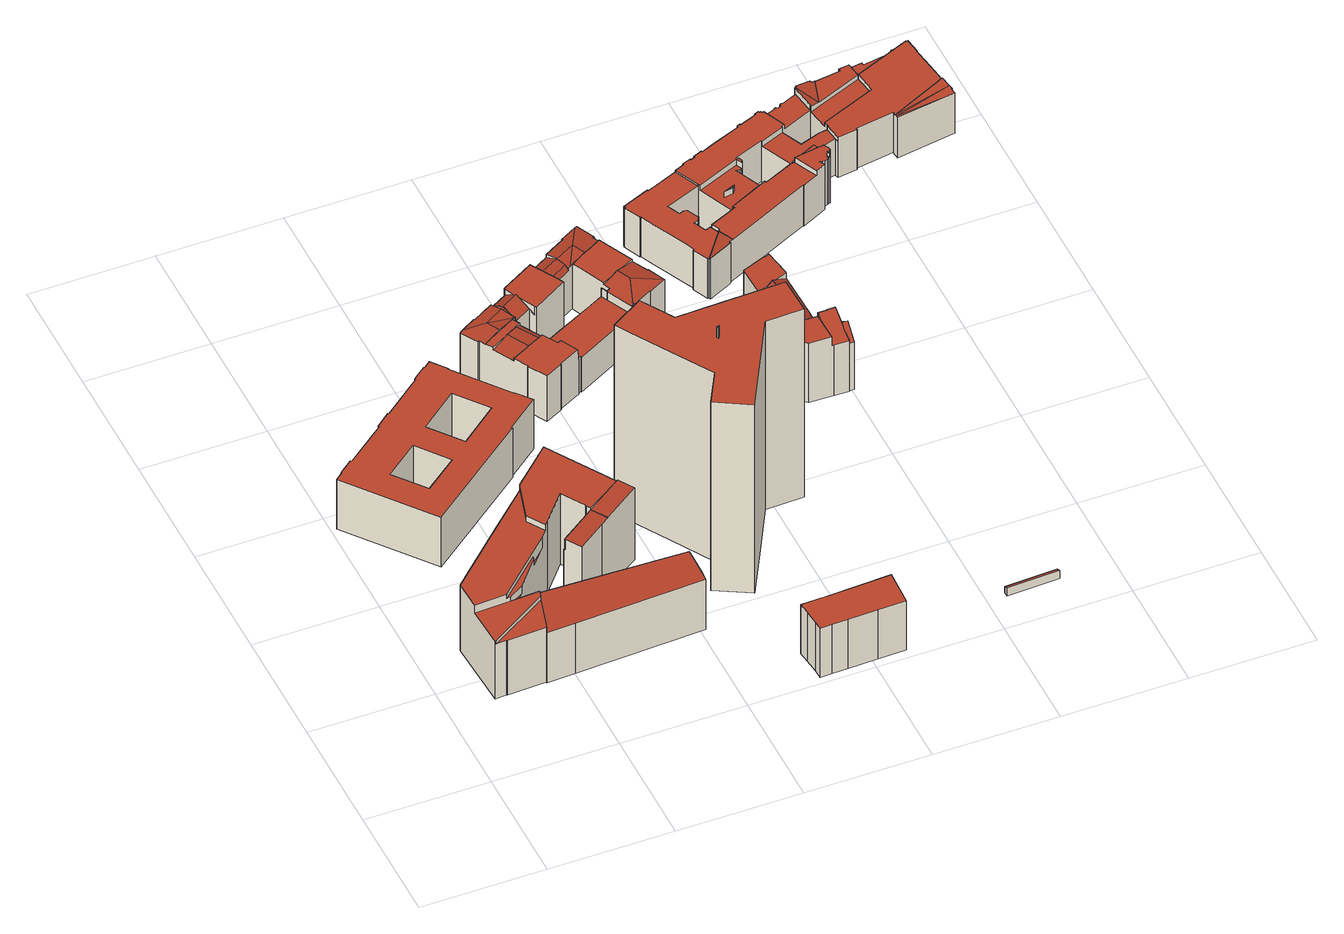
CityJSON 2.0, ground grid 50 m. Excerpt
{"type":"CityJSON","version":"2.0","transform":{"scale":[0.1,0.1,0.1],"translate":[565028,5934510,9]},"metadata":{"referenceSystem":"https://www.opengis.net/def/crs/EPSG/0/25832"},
"CityObjects":{
"building1":{"type":"Building","attributes":{"Gemeindeschluessel":"02100108","Geometrietyp2DReferenz":"3000","function":"31001_2070","roofType":"1000","measuredHeight":35.33,"storeysAboveGround":9},"address":[{"country":"Germany","locality":"Hamburg","thoroughfareNumber":"61","thoroughfareName":"Valentinskamp"}],"geometry":[{"type":"Solid","lod":"2","boundaries":[[[[0,1,2,3,4,5,6]],[[7,8,9,10,11]],[[12,13,14,15,16]],[[17,18,19,20,21]],[[22,23,24,25,26,27]],[[28,29,30]],[[31,32,33,34,35]],[[36,37,38,39]],[[37,40,41,38]],[[40,42,43,41]],[[44,45,23,22]],[[46,47,5,4]],[[3,2,48,49]],[[2,1,50,48]],[[1,0,51,50]],[[0,6,52,51]],[[9,8,29,28]],[[7,11,44,22,27]],[[53,54,55,56]],[[57,53,56,58]],[[15,14,31,35]],[[12,16,59,60]],[[61,20,19]],[[18,62,19]],[[26,25,63,64]],[[25,24,65,63]],[[34,33,66,67]],[[47,46,68,45,44,69,70]],[[70,69,71,36,39,72]],[[54,73,74,43,42,55]],[[18,17,75,74,73,62]],[[76,57,58,77,30,29,8,7,27,26,64,78]],[[59,67,66,79,80,78,64,63,65,81,49,48,50,51,52,72,39,38,41,43,74,75,60]],[[58,56,55,42,40,37,36,71,82,77]],[[83,84,61,19,62,73,54,53,57,76,85]],[[66,33,32,84,83,79]],[[14,13,21,20,61,84,32,31]],[[59,16,15,35,34,67]],[[75,17,21,13,12,60]],[[85,80,79,83]],[[76,78,80,85]],[[52,6,5,47,70,72]],[[81,68,46,4,3,49]],[[65,24,23,45,68,81]],[[44,11,10,82,71,69]],[[82,10,9,28,30,77]]]],"semantics":{"surfaces":[{"type":"RoofSurface"},{"type":"WallSurface"},{"type":"GroundSurface"}],"values":[[0,0,0,0,0,0,0,1,1,1,1,1,1,1,1,1,1,1,1,1,1,1,1,1,1,1,1,0,1,1,1,1,2,0,0,1,1,1,1,1,1,1,1,1,1,1]]}}]},
"building2":{"type":"Building","attributes":{"Gemeindeschluessel":"02100108","Geometrietyp2DReferenz":"3000","function":"31001_2070","roofType":"1000","measuredHeight":27.3,"storeysAboveGround":7},"address":[{"country":"Germany","locality":"Hamburg","thoroughfareNumber":"65","thoroughfareName":"Valentinskamp"}],"geometry":[{"type":"Solid","lod":"2","boundaries":[[[[86,87,88,89]],[[87,90,91,88]],[[92,93,94,95]],[[93,96,97,94]],[[96,98,99,97]],[[98,100,101,99]],[[102,86,89,103]],[[104,105,106,107]],[[95,106,105,92]],[[100,102,103,101]],[[107,91,90,104]],[[107,106,95,94,97,99,101,103,89,88,91]],[[90,87,86,102,100,98,96,93,92,105,104]]]],"semantics":{"surfaces":[{"type":"WallSurface"},{"type":"GroundSurface"},{"type":"RoofSurface"}],"values":[[0,0,0,0,0,0,0,0,0,0,0,1,2]]}}]},
"building3":{"type":"Building","attributes":{"Gemeindeschluessel":"02100108","Geometrietyp2DReferenz":"3000","function":"31001_3010","roofType":"1000","measuredHeight":24.18,"storeysAboveGround":3},"address":[{"country":"Germany","locality":"Hamburg","thoroughfareNumber":"30","thoroughfareName":"Dammtorwall"}],"geometry":[{"type":"Solid","lod":"2","boundaries":[[[[108,109,110,111,112,113,114,115,116,117,118,119,120,121,122,123,124,125,126,127,128,129,130],[131,132,133,134],[135,136,137,138]],[[139,140,141,142,143,144,145,146,147,148,149,150,151,152,153,154,155,156,157,158,159,160,161],[162,163,164,165],[166,167,168,169]],[[159,108,130,160]],[[158,109,108,159]],[[157,110,109,158]],[[156,111,110,157]],[[155,112,111,156]],[[154,113,112,155]],[[153,114,113,154]],[[152,115,114,153]],[[151,116,115,152]],[[150,117,116,151]],[[149,118,117,150]],[[148,119,118,149]],[[147,120,119,148]],[[146,121,120,147]],[[145,122,121,146]],[[144,123,122,145]],[[143,124,123,144]],[[142,125,124,143]],[[141,126,125,142]],[[140,127,126,141]],[[139,128,127,140]],[[161,129,128,139]],[[160,130,129,161]],[[163,131,134,164]],[[162,132,131,163]],[[165,133,132,162]],[[164,134,133,165]],[[167,135,138,168]],[[166,136,135,167]],[[169,137,136,166]],[[168,138,137,169]]]],"semantics":{"surfaces":[{"type":"GroundSurface"},{"type":"RoofSurface"},{"type":"WallSurface"}],"values":[[0,1,2,2,2,2,2,2,2,2,2,2,2,2,2,2,2,2,2,2,2,2,2,2,2,2,2,2,2,2,2,2,2]]}}]},
"building4":{"type":"Building","attributes":{"Gemeindeschluessel":"02100108","Geometrietyp2DReferenz":"3000","function":"31001_1120","roofType":"1000","measuredHeight":23.85,"storeysAboveGround":7},"address":[{"country":"Germany","locality":"Hamburg","thoroughfareNumber":"30","thoroughfareName":"Valentinskamp"}],"geometry":[{"type":"Solid","lod":"2","boundaries":[[[[170,171,172,173]],[[174,175,176,177]],[[175,178,179,176]],[[178,180,181,179]],[[180,182,183,181]],[[184,185,186,187]],[[180,178,175,174,188,171,170,185,184,182]],[[177,176,179,181,183,187,186,173,172,189]],[[183,182,184,187]],[[189,188,174,177]],[[172,171,188,189]],[[186,185,170,173]]]],"semantics":{"surfaces":[{"type":"WallSurface"},{"type":"RoofSurface"},{"type":"GroundSurface"}],"values":[[0,0,0,0,0,0,1,2,0,0,0,0]]}}]},
"building5":{"type":"Building","attributes":{"Gemeindeschluessel":"02100108","Geometrietyp2DReferenz":"3000","function":"31001_2010","roofType":"1000","measuredHeight":97.2,"storeysAboveGround":26},"address":[{"country":"Germany","locality":"Hamburg","thoroughfareNumber":"15","thoroughfareName":"Dammtorwall"}],"geometry":[{"type":"Solid","lod":"2","boundaries":[[[[190,191,192]],[[193,194,195,196]],[[197,198,199,200]],[[191,190,201,202]],[[190,192,203,201]],[[192,191,202,203]],[[204,205,206,207]],[[208,209,210,211,212,193,196,213]],[[214,215,216,217,218,219,220,221,197,200]],[[222,223,224,204,207,225,226,227,228,229]],[[216,215,214,200,199,209,208,213,196,195,230,228,227,226,225,207,206,217]],[[211,210,198,197,221,220,219,218,205,204,224,223,222,229,231,194,193,212],[203,202,201]],[[206,205,218,217]],[[210,209,199,198]],[[229,228,230,195,194,231]]]],"semantics":{"surfaces":[{"type":"RoofSurface"},{"type":"WallSurface"},{"type":"GroundSurface"}],"values":[[0,1,1,1,1,1,1,1,1,1,2,0,1,1,1]]}}]},
"building6":{"type":"Building","attributes":{"name":"Finanzamt","Gemeindeschluessel":"02100108","Geometrietyp2DReferenz":"3000","function":"31001_3010","roofType":"1000","measuredHeight":22.95,"storeysAboveGround":5},"address":[{"country":"Germany","locality":"Hamburg","thoroughfareNumber":"16","thoroughfareName":"Dammtorwall"}],"geometry":[{"type":"Solid","lod":"2","boundaries":[[[[232,233,234,235,236,237,238,239]],[[240,241,242,243,244,237,236]],[[245,246,247,248,249,250,251,252,253,234,254,255]],[[256,257,258,245,259,260]],[[261,240,236,262]],[[252,262,236,235]],[[263,264,265,266,267,268,269,270,271,272,273,274,256,275,276]],[[273,277,278,247,258,257]],[[279,280,281,282]],[[283,284,285,286,287,288,289,290,291]],[[292,293,294,283,279,282,295]],[[296,297,293,292,298]],[[299,300,278,277]],[[301,302,303]],[[304,305,306,307,308,309,310]],[[311,312,313,314,305,304,315]],[[316,317,312,311,318]],[[319,320,321,322,323,324,325]],[[326,317,327,328,320,319,313]],[[329,330,331,320,328,332]],[[333,334,335,336,337,321,320,331]],[[338,339,340,341,342,343,344,345,346,347,348,349]],[[350,351,352,353,354,341,340,355]],[[354,356,357,358,359,342,341]],[[360,361,362]],[[232,239,363,364]],[[239,238,365,363]],[[244,243,366,367]],[[254,234,233]],[[251,262,252]],[[255,259,245]],[[275,256,260]],[[268,267,303,302]],[[266,265,368,369]],[[265,264,370,368]],[[264,263,371,370]],[[263,276,372,371]],[[289,288,373,374]],[[296,375,297]],[[375,296,298,362,361]],[[376,375,361,360]],[[377,378,379,380]],[[378,381,309,382,379]],[[381,310,309]],[[383,287,286]],[[384,377,380,385]],[[386,387,388,389]],[[387,390,391,388]],[[390,392,393,391]],[[394,395,396,397]],[[395,398,399,396]],[[309,308,400,382]],[[308,307,401,400]],[[323,322,402,403]],[[327,317,316]],[[404,330,329]],[[405,334,333]],[[406,359,358]],[[407,344,343]],[[337,336,408,409]],[[336,335,410,408]],[[347,346,411,412]],[[346,345,413,411]],[[339,338,414,415]],[[349,348,416,417]],[[353,352,418,419]],[[352,351,420,418]],[[351,350,421,420]],[[350,355,422,421]],[[357,356,423,424]],[[425,426,427,428]],[[429,430,372,276,275,260,259,255,254,233,232,364,431]],[[432,433,434,332,328,327,316,318,435,436]],[[437,438,439,414,338,349,417,440,441,386,389]],[[442,443,413,345,344,407,444,404,329,332,434,445]],[[240,261,262,251,362,298,292,295,282,281,242,241]],[[420,421,422,446,415,414,439,438,437,389,388,391,393,447,448,369,368,370,371,372,430,429,431,364,363,365,449,367,366,450,451,374,373,452,385,380,379,382,400,401,453,403,402,454,409,408,410,455,456,457,424,423,458,419,418],[442,445,434,433,432,436,459,428,427,460,461,462,463,464,465,466,467,468,397,396,399,469,470,471,472,412,411,413,443]],[[297,375,376,473,474,475,476,285,284,477]],[[398,395,394,478,479,480,392,390,387,386,441,440,417,416,481,482,483]],[[242,281,280,290,289,374,451,450,366,243]],[[463,462,461,473,376,360,362,251,250,464]],[[300,299,271,270,467,466,465,464,250,249]],[[269,478,394,397,468,467,270]],[[448,447,393,392,480,301,303,267,266,369]],[[293,297,477,284,283,294]],[[482,481,416,348,347,412,472,471,470,469,483]],[[314,313,319,325,324,306,305]],[[405,484,406,358,357,424,457,456,455,410,335,334]],[[427,426,485,474,473,461,460]],[[353,419,458,423,356,354]],[[446,422,355,340,339,415]],[[359,486,343,342]],[[333,331,330,487]],[[321,337,409,454,402,322]],[[317,326,313,312]],[[315,304,310,304]],[[306,324,323,403,453,401,307]],[[399,398,483,469]],[[488,476,475,474,485]],[[425,428,459,436,435,489]],[[435,318,311,315,490]],[[491,286,285,476]],[[287,383,384,385,452,373,288]],[[291,290,280,279,283]],[[302,301,480,479,478,269,268]],[[271,299,277,273,272]],[[273,257,256,274]],[[247,246,245,258]],[[300,249,248,247,278]],[[252,235,234,253]],[[237,244,367,449,365,238]],[[407,343,486,359,406,484,405,333,487,330,404,444]],[[383,286,491,476,488,485,426,425,489,435,490,315,304,310,381,378,377,384]]]],"semantics":{"surfaces":[{"type":"RoofSurface"},{"type":"WallSurface"},{"type":"GroundSurface"}],"values":[[0,0,0,0,0,0,0,0,0,0,0,0,0,0,0,0,0,0,0,0,0,0,0,0,0,1,1,1,1,1,1,1,1,1,1,1,1,1,1,1,1,1,1,1,1,1,1,1,1,1,1,1,1,1,1,1,1,1,1,1,1,1,1,1,1,1,1,1,1,1,1,1,1,1,1,1,2,0,0,1,1,1,1,1,1,1,1,1,1,1,1,1,1,1,1,1,1,1,1,1,1,1,1,1,1,1,1,1,1,1,1,0,0]]}}]},
"building7":{"type":"Building","attributes":{"Gemeindeschluessel":"02100108","Geometrietyp2DReferenz":"3000","function":"51009_1610","roofType":"2100","measuredHeight":4.04},"address":[{"country":"Germany","locality":"Hamburg"}],"geometry":[{"type":"Solid","lod":"2","boundaries":[[[[492,493,494,495]],[[496,497,498,499]],[[494,493,496,499]],[[493,492,497,496]],[[492,495,498,497]],[[495,494,499,498]]]],"semantics":{"surfaces":[{"type":"RoofSurface"},{"type":"GroundSurface"},{"type":"WallSurface"}],"values":[[0,1,2,2,2,2]]}}]},
"building8":{"type":"Building","attributes":{"Gemeindeschluessel":"02100108","Geometrietyp2DReferenz":"3000","function":"31001_3010","roofType":"3100","measuredHeight":30.72,"storeysAboveGround":5},"address":[{"country":"Germany","locality":"Hamburg","thoroughfareNumber":"20","thoroughfareName":"Caffamacherreihe"}],"geometry":[{"type":"Solid","lod":"2","boundaries":[[[[500,501,502,503,504,505,506,507,508]],[[509,510,511,512,513]],[[514,515,516]],[[505,504,517,518]],[[504,503,519,517]],[[503,502,520,519]],[[500,508,521]],[[506,522,507]],[[523,524,525]],[[526,527,524]],[[528,529,530]],[[531,532,533,534]],[[535,536,537,538]],[[536,539,540,537]],[[541,542,543,514,516]],[[542,541,530]],[[544,509,513]],[[545,546,547,548]],[[549,550,551,552]],[[543,553,515,514]],[[539,536,535,554,555,556,557]],[[548,547,558,534,533,518,517,519,520,559,560,538,537,540,561,562,563,552,551,564]],[[506,505,518,533,532,523,525,522]],[[562,527,526,541,516,515,553,565,566,567,563]],[[545,544,513,568,565,553,543,542,530,529,569,546]],[[540,539,557,570,571,561]],[[559,555,554,560]],[[513,512,568]],[[551,550,511,510,564]],[[552,563,567,549]],[[564,510,509,544,545,548]],[[565,568,566]],[[569,558,547,546]],[[560,554,535,538]],[[562,561,571,527]],[[558,569,529,528,531,534]],[[507,572,508]],[[556,501,500,521,570,557]],[[520,502,501,556,555,559]],[[568,512,511,550,549,567,566]],[[527,571,570,521,508,572,524]],[[531,528,530,541,526,524,523,532]],[[572,507,522,525,524]]]],"semantics":{"surfaces":[{"type":"RoofSurface"},{"type":"WallSurface"},{"type":"GroundSurface"}],"values":[[0,0,0,1,1,1,1,1,1,1,1,1,1,1,1,1,1,1,1,1,0,2,1,1,0,1,1,1,1,1,1,1,1,1,1,1,1,1,1,0,0,0,0]]}}]},
"building9":{"type":"Building","attributes":{"Gemeindeschluessel":"02100108","Geometrietyp2DReferenz":"3000","function":"31001_3020","roofType":"1000","measuredHeight":22.07,"storeysAboveGround":3},"address":[{"country":"Germany","locality":"Hamburg","thoroughfareNumber":"12","thoroughfareName":"Dammtorwall"}],"geometry":[{"type":"Solid","lod":"2","boundaries":[[[[573,574,575]],[[576,577,578,579,580,581,582,583,584]],[[585,586,587,588,589,590,591,592,593,594,595,596,597]],[[598,599,600,601,602]],[[603,604,605,606,607,608,600,599]],[[609,610,611,612,613,614,615]],[[616,617,618]],[[618,617,619]],[[620,621,622,618,619,623]],[[623,619,624]],[[625,626,627,628]],[[629,630,631]],[[632,633,634,635,636]],[[637,638,639,640,641,642,643,633]],[[644,645,646,647]],[[645,648,649,646]],[[648,650,651,649]],[[650,652,653,651]],[[654,655,656,657]],[[655,644,647,656]],[[658,659,660,661]],[[662,663,628,627]],[[664,665,666,667]],[[665,668,669,666]],[[668,670,671,669]],[[672,673,674]],[[675,676,677,678]],[[679,680,681,682]],[[680,683,684,681]],[[683,685,686,684]],[[685,687,688,686]],[[687,689,690,688]],[[689,691,692,690]],[[691,693,694,692]],[[695,696,697,698]],[[699,700,701,702]],[[703,704,674]],[[705,706,707,708]],[[709,710,711,712]],[[713,714,715,716]],[[717,718,719,720]],[[721,722,723,724]],[[722,725,726,723]],[[725,727,728,726]],[[727,729,730,728]],[[729,731,732,730]],[[733,734,735,736]],[[737,738,597,596]],[[739,740,741,742]],[[583,582,743,744]],[[582,581,745,743]],[[581,580,746,745]],[[577,576,629,631]],[[747,748,749,750]],[[751,752,753,754]],[[752,755,756,753]],[[755,757,758,756]],[[757,759,760,758]],[[759,761,762,760]],[[761,763,764,762]],[[763,765,766,764]],[[765,767,768,766]],[[767,769,770,768]],[[769,771,772,770]],[[771,773,774,772]],[[773,775,776,774]],[[775,777,778,776]],[[779,780,781,782]],[[595,594,783,784]],[[594,593,785,783]],[[593,592,786,785]],[[592,591,787,786]],[[591,590,788,787]],[[590,589,789,788]],[[589,588,790,789]],[[588,587,791,790]],[[587,586,792,791]],[[602,601,586,585]],[[608,607,793,794]],[[607,606,795,793]],[[606,605,796,795]],[[605,604,797,796]],[[603,599,614,613]],[[798,799,800,801]],[[612,611,802,803]],[[611,610,804,802]],[[609,615,633,643]],[[615,805,806,637,633]],[[807,808,809,810]],[[808,811,812,809]],[[811,813,814,812]],[[813,815,816,814]],[[817,805,615,633,632]],[[818,819,820,821]],[[617,616,822,823]],[[622,621,824,825]],[[621,620,826,824]],[[827,828,626,625]],[[829,830,831,832]],[[830,833,834,831]],[[835,695,698,836]],[[837,838,839,840]],[[841,842,843,844]],[[842,845,846,843]],[[847,848,849,850]],[[848,851,852,849]],[[853,817,632,636]],[[642,641,854,855]],[[641,640,856,854]],[[640,639,857,856]],[[639,638,858,857]],[[859,860,861,862]],[[860,863,864,861]],[[863,865,866,864]],[[865,867,868,866]],[[867,869,870,868]],[[654,871,872,873,874,875,670,668,665,664,876,663,662,877,878,879,659,658,880,881,882,883,884,885,886,887,888,889,890,891,892,893,702,701,894,895,652,650,648,645,644,655]],[[896,897,898,899,671,670,875,874,873,872,871,654,657,900]],[[895,894,701,700,679,682,901,902,903,653,652]],[[904,905,906,699,702,893,892,891,907]],[[908,909,910,575,574,911,912,876,664,667,913]],[[914,915,630,629,576,584,916,917,918,919,920,921]],[[922,923,924,818,821,925,926,927,928,816,815,929]],[[930,931,932,933,934,705,708,935,936,697,696,699,906,937]],[[938,939,940,941,719,718,942,943,944,673,672,675,678]],[[662,627,626,828,945,934,933,946,947,948,949,877]],[[950,951,952,799,798,953,823,822,819,818,924,923,922,929,815,813,811,808,807,806,805,817,853,954]],[[703,674,673,944,943,942,718,717,782,781,915,914,921,706,705,934,945,828,827]],[[696,695,835,833,830,829,714,713,955,956,740,739,957,738,737,734,733,731,729,727,725,722,721,958,710,709,959,693,691,689,687,685,683,680,679,700,699]],[[826,960,961,962,963,964,801,800,844,843,846,965,966,967,968,969,970,750,749,971,850,849,852,972,754,753,756,758,760,762,764,766,768,770,772,774,776,778,973,720,719,941,940,939,938,678,677,974,910,909,908,913,667,666,669,671,899,898,897,896,900,657,656,647,646,649,651,653,903,902,901,682,681,684,686,688,690,692,694,975,712,711,976,724,723,726,728,730,732,736,735,977,784,783,785,786,787,788,789,790,791,792,978,794,793,795,796,797,979,803,802,804,980,855,854,856,857,858,981,810,809,812,814,816,928,927,926,925,821,820,982,983,825,824],[984,985,986,987,988,840,839,989,990],[991,992,993,716,715,832,831,834,994,862,861,864,866,868,870,995,920,919,918,917,916,996],[931,930,937,906,905,904,907,997,998,999,1000,1001,1002,1003,1004,1005,1006,1007,661,660,1008,1009,949,948,947,946,933,932]],[[935,708,707,869,867,865,863,860,859,836,698,697,936],[1010,1011,1012]],[[777,775,773,771,769,767,765,763,761,759,757,755,752,751,1013,851,848,847,1014,748,747,1015,1016,1017,1018,780,779]],[[889,888,999,998,997,907,891,890]],[[878,877,949,1009,1008,660,659,879]],[[884,883,1004,1003,1002,1001,886,885]],[[993,992,956,955,713,716]],[[986,985,602,585,597,738,957,987]],[[996,916,584,583,744,741,740,956,992,991]],[[601,600,608,794,978,792,586]],[[990,989,954,853,636,635,598,602,985,984]],[[1019,841,952,951,950,954,1020,1021]],[[622,825,983,982,820,819,822,616,618]],[[962,961,624,619,617,823,953,964,963]],[[1020,954,989,839,838]],[[859,862,994,834,833,835,836]],[[881,1006,1005,1004,883,882]],[[960,826,620,623,624,961]],[[810,981,858,638,637,806,807]],[[609,643,642,855,980,804,610]],[[844,800,799,952,841]],[[964,953,798,801]],[[603,613,612,803,979,797,604]],[[634,633,615,614,599,598,635]],[[972,852,851,1013,751,754]],[[847,850,971,749,748,1014]],[[747,750,970,969,1016,1015]],[[1016,969,968,1017]],[[968,967,966,579,578,1018,1017]],[[965,846,845,746,580,579,966]],[[742,837,840,988,987,957,739]],[[737,596,595,784,977,735,734]],[[733,736,732,731]],[[973,778,777,779,782,717,720]],[[781,780,1018,578,577,631,630,915]],[[829,832,715,714]],[[958,721,724,976,711,710]],[[1010,1022,1023,1011]],[[1012,1024,1022,1010]],[[1024,1012,1011,1023]],[[920,995,870,869,707,706,921]],[[959,709,712,975,694,693]],[[974,677,676,573,575,910]],[[704,703,827,625,628,663,876,912]],[[1007,1006,881,880,658,661]],[[887,886,1001,1000,999,888]],[[743,745,746,845,842,841,1019,1021,1020,838,837,742,741,744]],[[1024,1023,1022]],[[574,573,676,675,672,674,704,912,911]]]],"semantics":{"surfaces":[{"type":"RoofSurface"},{"type":"WallSurface"},{"type":"GroundSurface"}],"values":[[0,0,0,0,0,0,0,0,0,0,0,0,0,0,1,1,1,1,1,1,1,1,1,1,1,1,1,1,1,1,1,1,1,1,1,1,1,1,1,1,1,1,1,1,1,1,1,1,1,1,1,1,1,1,1,1,1,1,1,1,1,1,1,1,1,1,1,1,1,1,1,1,1,1,1,1,1,1,1,1,1,1,1,1,1,1,1,1,1,1,1,1,1,1,1,1,1,1,1,1,1,1,1,1,1,1,1,1,1,1,1,1,1,1,1,1,0,1,1,1,1,1,1,1,1,1,0,0,0,2,0,0,1,1,1,1,1,1,1,1,1,1,1,1,1,1,1,1,1,1,1,1,1,1,1,1,1,1,1,1,1,1,1,1,1,1,1,1,1,1,1,1,1,1,1,0,0,0]]}}]}
},
"vertices":[
[213,340,328],[367,347,328],[369,353,328],[371,358,328],[406,487,328],[168,338,328],[209,340,328],[360,548,362],[452,654,362],[458,674,362],[282,509,362],[299,510,362],[734,693,395],[769,715,398],[728,779,398],[589,691,383],[629,628,383],[911,804,415],[871,868,415],[802,825,408],[728,779,400],[769,715,400],[299,510,328],[413,515,328],[415,522,328],[401,522,328],[338,523,328],[360,548,328],[458,674,328],[452,654,328],[522,735,328],[728,779,328],[717,797,328],[685,772,328],[586,696,328],[589,691,328],[151,621,381],[173,642,381],[173,642,62],[151,621,62],[188,656,381],[188,656,62],[370,828,381],[370,828,62],[299,510,344],[413,515,344],[406,487,344],[168,338,344],[369,353,62],[371,358,62],[367,347,62],[213,340,62],[209,340,62],[500,831,408],[544,991,408],[544,991,381],[500,831,381],[545,761,408],[545,761,381],[629,628,62],[734,693,62],[728,779,408],[871,868,408],[401,522,62],[338,523,62],[415,522,62],[685,772,62],[586,696,62],[412,511,344],[156,503,344],[164,338,344],[156,503,381],[164,338,62],[701,1139,408],[701,1139,62],[911,804,62],[555,773,408],[522,735,381],[555,773,62],[718,797,62],[658,892,62],[412,511,62],[282,509,381],[718,797,408],[717,797,408],[658,892,408],
[367,347,301],[369,353,302],[369,353,56],[367,347,56],[371,358,303],[371,358,56],[995,512,324],[997,477,318],[997,477,56],[995,512,56],[997,473,317],[997,473,56],[1000,408,307],[1000,408,56],[1001,376,301],[1001,376,56],[481,352,301],[481,352,56],[412,511,328],[415,522,330],[415,522,56],[412,511,56],
[309,1631,54],[312,1628,54],[472,1755,54],[469,1758,54],[523,1801,54],[525,1798,54],[553,1820,54],[601,1761,54],[598,1759,54],[766,1547,54],[768,1549,54],[816,1489,54],[685,1386,54],[688,1382,54],[267,1056,54],[4,1388,54],[34,1411,54],[32,1414,54],[87,1457,54],[90,1453,54],[227,1559,54],[255,1581,54],[252,1585,54],[661,1509,54],[560,1635,54],[405,1511,54],[506,1385,54],[423,1316,54],[325,1442,54],[190,1336,54],[288,1211,54],[227,1559,296],[90,1453,296],[87,1457,296],[32,1414,296],[34,1411,296],[4,1388,296],[267,1056,296],[688,1382,296],[685,1386,296],[816,1489,296],[768,1549,296],[766,1547,296],[598,1759,296],[601,1761,296],[553,1820,296],[525,1798,296],[523,1801,296],[469,1758,296],[472,1755,296],[312,1628,296],[309,1631,296],[252,1585,296],[255,1581,296],[560,1635,296],[661,1509,296],[506,1385,296],[405,1511,296],[325,1442,296],[423,1316,296],[288,1211,296],[190,1336,296],
[1369,146,278],[1627,157,278],[1627,157,39],[1369,146,39],[1509,6,278],[1393,2,278],[1393,2,39],[1509,6,39],[1330,1,278],[1330,1,39],[1282,0,278],[1282,0,39],[1281,36,278],[1281,36,39],[1274,98,278],[1269,142,278],[1269,142,39],[1274,98,39],[1622,9,278],[1622,9,39],
[1270,875,1014],[1260,875,1014],[1265,866,1014],[950,1079,961],[1084,1161,961],[1084,1161,42],[950,1079,42],[1244,496,961],[1105,571,961],[1105,571,42],[1244,496,42],[1270,875,961],[1260,875,961],[1265,866,961],[1602,1042,961],[1606,884,961],[1606,884,42],[1602,1042,42],[1077,870,42],[1178,705,42],[1178,705,961],[1077,870,961],[982,1026,961],[982,1026,42],[1273,550,42],[1360,710,42],[1452,880,42],[1453,880,42],[1453,880,961],[1452,880,961],[1360,710,961],[1273,550,961],[1165,1030,961],[1357,1035,961],[1540,1040,961],[1540,1040,42],[1357,1035,42],[1165,1030,42],[1164,1030,42],[1164,1030,961],[1163,1031,42],[1163,1031,961],
[773,1878,265],[787,1852,265],[819,1871,269],[860,1894,274],[831,1946,274],[740,1952,266],[728,1945,265],[768,1875,265],[909,1991,274],[899,2009,271],[886,2034,266],[802,1985,266],[800,1988,266],[870,1861,269],[876,1864,269],[887,1871,269],[924,1892,269],[941,1902,269],[924,1931,269],[939,1939,269],[901,1918,269],[860,1894,269],[787,1852,269],[804,1823,269],[915,1776,268],[923,1780,270],[876,1864,270],[804,1823,256],[849,1742,255],[912,1986,273],[939,1939,265],[878,1684,268],[921,1610,268],[990,1645,268],[989,1648,268],[1075,1692,268],[1048,1747,268],[1040,1761,268],[1026,1754,268],[991,1815,268],[973,1806,268],[941,1789,268],[923,1780,268],[849,1742,268],[880,1685,268],[973,1806,266],[924,1892,266],[912,2016,268],[899,2041,251],[886,2034,251],[899,2009,268],[915,2010,269],[921,1998,277],[987,2036,277],[981,2046,270],[963,2083,246],[960,2082,246],[962,2077,249],[899,2041,249],[912,2016,265],[912,1986,270],[924,1993,270],[921,1998,270],[909,1991,270],[948,1945,244],[941,1958,251],[939,1939,244],[991,1815,259],[941,1902,260],[1078,1693,246],[1048,1747,246],[1075,1692,246],[1126,2117,270],[1196,2157,270],[1175,2200,248],[1106,2161,248],[1104,2166,246],[1099,2163,246],[1125,2118,270],[1147,2080,266],[1214,2119,266],[1202,2144,269],[1197,2156,270],[1127,2114,270],[1221,2104,246],[1215,2117,263],[1155,2066,246],[1197,2156,271],[1277,2201,271],[1324,2289,261],[1258,2252,261],[1260,2248,262],[1175,2200,262],[1196,2157,271],[1214,2119,263],[1221,2104,260],[1225,2106,260],[1240,2112,262],[1284,2137,268],[1302,2147,271],[1239,2114,262],[1321,2158,268],[1376,2189,261],[1363,2216,261],[1369,2219,260],[1334,2294,260],[1353,1836,258],[1352,1838,258],[1355,1840,259],[1394,1956,275],[1368,2009,275],[1338,1994,268],[1301,1975,261],[1313,1948,260],[1300,1942,258],[1288,1966,258],[1287,1965,257],[1350,1834,257],[1362,1839,258],[1441,1880,258],[1442,1878,258],[1512,1914,258],[1511,1916,258],[1360,1843,259],[1478,1986,258],[1475,1984,259],[1444,2048,259],[1398,2025,268],[948,1944,217],[948,1945,217],[939,1939,217],[768,1875,47],[773,1878,47],[728,1945,47],[802,1985,47],[800,1988,47],[990,1645,47],[989,1648,47],[921,1610,47],[878,1684,47],[880,1685,47],[960,2082,47],[962,2077,47],[948,1945,242],[948,1944,242],[962,2090,270],[1097,2167,270],[1097,2167,47],[962,2090,47],[1099,2163,270],[1099,2163,47],[963,2083,270],[965,2085,270],[965,2085,47],[1095,1701,217],[1093,1706,217],[1093,1706,47],[1095,1701,47],[1078,1698,217],[1078,1698,47],[1080,1694,217],[1080,1694,47],[1041,1762,217],[1043,1757,217],[1043,1757,47],[1041,1762,47],[1062,1767,217],[1062,1767,47],[1104,2166,47],[1106,2161,47],[1258,2252,47],[1260,2248,47],[1240,2112,268],[1376,2189,268],[1444,2048,268],[1301,1975,268],[1369,2219,47],[1334,2294,47],[1363,2216,47],[1300,1942,47],[1288,1966,47],[1313,1948,47],[1353,1836,47],[1352,1838,47],[1287,1965,217],[1350,1834,217],[1442,1878,47],[1512,1914,47],[1441,1880,47],[1362,1839,47],[1360,1843,47],[1478,1986,47],[1475,1984,47],[1172,2036,270],[1029,1953,270],[1029,1953,47],[1172,2036,47],[804,1823,47],[849,1742,47],[787,1852,47],[1221,2104,47],[1225,2106,47],[1239,2114,47],[1155,2066,270],[1155,2066,47],[1143,1726,47],[1303,1810,47],[1350,1834,47],[1303,1810,217],[1143,1726,217],[1253,2082,47],[1301,1975,47],[1253,2082,268],[1240,2112,47],[1355,1840,47],[1078,1693,47],[1075,1692,47],[740,1952,47],[886,2034,47],[899,2041,47],[963,2083,47],[1175,2200,47],[1324,2289,47],[1376,2189,47],[1389,2161,47],[1444,2048,47],[1511,1916,47],[1156,2064,47],[1025,1960,47],[1013,1982,47],[948,1944,47],[939,1939,47],[924,1931,47],[941,1902,47],[991,1815,47],[1026,1754,47],[1040,1761,47],[1028,1834,47],[1076,1859,47],[1230,1936,47],[1287,1965,47],[1013,1982,243],[1025,1960,228],[1014,1982,242],[992,2025,270],[924,1993,273],[1040,1761,217],[1048,1747,217],[1078,1693,217],[1230,1936,217],[1076,1859,217],[1028,1834,217],[1389,2161,268],[1025,1960,270],[1368,2009,268],[1302,2147,268],[1014,1982,270],[1156,2064,270],[1147,2080,270],[987,2036,270],
[2278,144,67],[2277,165,56],[2069,155,56],[2070,134,67],[2277,165,27],[2278,144,27],[2070,134,27],[2069,155,27],
[1912,1746,285],[1912,1753,285],[1895,1862,285],[1883,1856,285],[1867,1854,285],[1779,1820,285],[1782,1695,285],[1826,1712,285],[1867,1729,285],[1989,1363,241],[2009,1363,241],[2009,1420,293],[1988,1421,293],[1988,1399,273],[1955,1482,64],[1955,1483,64],[1919,1483,64],[1867,1854,8],[1779,1820,8],[1883,1856,8],[1895,1862,8],[1912,1746,259],[1782,1695,259],[1788,1486,297],[1853,1485,297],[1788,1486,259],[1915,1483,297],[1915,1483,261],[1922,1362,297],[1922,1362,254],[1920,1449,297],[1833,1364,297],[1790,1406,297],[1790,1406,8],[1833,1364,8],[1983,1752,64],[1962,1743,64],[1962,1743,8],[1983,1752,8],[1964,1539,64],[1964,1539,8],[1919,1483,297],[1919,1483,314],[1955,1482,314],[1989,1363,255],[1988,1363,255],[1988,1360,254],[1988,1360,8],[1988,1363,8],[1996,1470,248],[2010,1470,248],[2010,1470,8],[1996,1470,8],[1955,1483,315],[1972,1775,64],[1913,1747,64],[1912,1753,64],[1917,1539,64],[1931,1362,8],[1913,1747,8],[1972,1775,8],[1915,1539,8],[1915,1483,8],[1996,1484,8],[2009,1363,8],[1988,1483,315],[1988,1483,236],[1996,1484,236],[1988,1427,287],[1931,1362,254],[1917,1539,259],[1915,1539,260],[1847,1720,297],
[1812,2027,225],[1720,1987,220],[1721,1984,225],[2196,2330,216],[2198,2325,216],[2304,2342,216],[2293,2367,216],[2307,2374,216],[2300,2389,216],[2252,2367,216],[2193,2339,216],[2197,2330,216],[2366,2574,201],[2351,2678,201],[2349,2671,201],[2288,2646,201],[2287,2649,201],[2278,2645,201],[2281,2638,201],[2262,2631,201],[2259,2638,201],[2252,2635,201],[2253,2632,201],[2201,2611,201],[2242,2519,201],[2367,2566,227],[2402,2580,222],[2354,2679,227],[2351,2678,227],[2366,2574,227],[2433,2688,222],[2420,2686,222],[2419,2690,223],[2418,2695,223],[2359,2687,226],[2360,2680,226],[2580,2720,219],[2539,2714,219],[2539,2708,219],[2540,2703,219],[2433,2688,219],[2402,2580,219],[2589,2657,219],[2857,2519,223],[2627,2410,223],[2864,2474,224],[2628,2401,224],[2867,2430,223],[2863,2455,223],[2867,2455,223],[2858,2429,223],[2629,2393,223],[1811,2113,201],[1796,2145,201],[1788,2141,201],[1805,2105,201],[2196,2330,201],[2177,2322,201],[2198,2325,201],[2603,2567,201],[2589,2657,201],[2402,2580,201],[2367,2566,201],[2380,2476,201],[2815,2750,201],[2814,2755,201],[2755,2746,201],[2756,2735,201],[2636,2717,201],[2634,2728,201],[2580,2720,201],[1547,2356,218],[1553,2358,218],[1553,2358,26],[1547,2356,26],[1549,2364,218],[1549,2364,26],[1658,2408,218],[1658,2408,26],[1660,2403,218],[1660,2403,26],[1581,2288,218],[1578,2287,218],[1578,2287,26],[1581,2288,26],[1762,2191,218],[1744,2183,218],[1744,2183,26],[1762,2191,26],[1788,2141,218],[1805,2105,218],[1717,1993,218],[1713,1991,218],[1713,1991,26],[1717,1993,26],[1683,2054,218],[1683,2054,26],[1688,2057,218],[1688,2057,26],[1834,2042,226],[1834,2042,224],[1824,2064,224],[1818,2034,225],[1820,2031,225],[1820,2031,26],[1818,2034,26],[1829,2471,226],[1827,2476,226],[1827,2476,26],[1829,2471,26],[1861,2489,226],[1861,2489,26],[1863,2484,226],[1863,2484,26],[1880,2491,226],[1880,2491,26],[1878,2496,226],[1878,2496,26],[1913,2510,226],[1913,2510,26],[1916,2505,226],[1916,2505,26],[2011,2419,226],[1838,2347,226],[1838,2347,201],[2011,2419,201],[1834,2355,226],[1789,2455,226],[1789,2455,218],[1834,2355,218],[1805,2105,224],[1805,2105,220],[1902,2203,224],[2060,2277,224],[2060,2277,201],[1902,2203,201],[2085,2573,226],[2083,2578,226],[2083,2578,26],[2085,2573,26],[2013,2427,226],[2021,2423,226],[2021,2423,26],[2013,2427,26],[2180,2201,224],[2179,2204,224],[2179,2204,26],[2180,2201,26],[2097,2584,226],[2099,2581,226],[2099,2581,26],[2097,2584,26],[2168,2608,226],[2168,2608,26],[2166,2612,226],[2166,2612,26],[2183,2620,226],[2183,2620,26],[2186,2613,226],[2186,2613,26],[2192,2615,226],[2195,2608,226],[2195,2608,26],[2192,2615,26],[2201,2611,226],[2242,2519,226],[2229,2509,226],[2134,2470,226],[2134,2470,201],[2229,2509,201],[2252,2367,201],[2193,2339,201],[2300,2389,201],[2307,2374,201],[2318,2343,247],[2322,2338,247],[2322,2338,26],[2318,2343,26],[2317,2307,247],[2317,2304,247],[2317,2304,26],[2317,2307,26],[2321,2303,247],[2321,2303,26],[2319,2295,247],[2319,2295,26],[2311,2298,247],[2311,2298,26],[2306,2283,247],[2306,2283,26],[2315,2280,247],[2315,2280,26],[2313,2275,247],[2313,2275,26],[2309,2276,247],[2309,2276,26],[2301,2269,247],[2301,2269,26],[2291,2265,247],[2291,2265,26],[2281,2266,247],[2281,2266,26],[2271,2270,247],[2271,2270,26],[2282,2250,247],[2282,2250,26],[2241,2230,247],[2198,2325,247],[2198,2325,224],[2241,2230,224],[2252,2635,26],[2253,2632,26],[2259,2638,26],[2262,2631,26],[2281,2638,26],[2278,2645,26],[2287,2649,26],[2288,2646,26],[2349,2671,26],[2351,2678,26],[2359,2687,26],[2360,2680,26],[2418,2695,26],[2419,2690,26],[2420,2686,26],[2471,2401,222],[2471,2396,222],[2471,2396,26],[2471,2401,26],[2539,2708,26],[2540,2703,26],[2539,2714,26],[2589,2657,222],[2815,2750,222],[2815,2748,222],[2824,2749,222],[2824,2749,26],[2815,2748,26],[2823,2743,222],[2823,2743,26],[2832,2686,222],[2832,2686,26],[2830,2685,222],[2830,2685,26],[2603,2567,222],[2854,2520,222],[2857,2520,222],[2857,2520,26],[2854,2520,26],[2857,2519,222],[2627,2410,222],[2863,2455,26],[2867,2455,26],[2867,2430,26],[1811,2113,224],[1796,2145,224],[2026,2417,226],[2028,2409,226],[2028,2409,26],[2026,2417,26],[2026,2401,226],[2026,2401,26],[2022,2394,226],[2022,2394,201],[2267,2425,201],[2349,2454,201],[2349,2454,26],[2267,2425,26],[2392,2384,201],[2389,2401,201],[2389,2401,26],[2392,2384,26],[2325,2382,201],[2325,2382,26],[2330,2319,247],[2331,2314,247],[2331,2314,26],[2330,2319,26],[2327,2310,247],[2327,2310,26],[2380,2476,222],[2636,2717,26],[2634,2728,26],[2756,2735,26],[2755,2746,26],[2814,2755,26],[2021,2394,201],[2014,2390,201],[2014,2390,26],[2021,2394,26],[2006,2390,201],[2006,2390,26],[1998,2393,201],[1998,2393,26],[2050,2276,201],[2050,2276,26],[2059,2280,201],[2059,2280,26],[1600,2249,218],[1607,2232,218],[1637,2169,218],[1666,2105,218],[1671,2094,218],[1719,1990,218],[1767,2132,218],[1764,2138,218],[1760,2147,218],[1764,2194,218],[1770,2205,218],[1763,2221,218],[1748,2253,218],[1744,2254,218],[1735,2256,218],[1733,2256,218],[1718,2250,218],[1715,2248,218],[1715,2249,218],[1697,2289,218],[1692,2299,218],[1712,2307,218],[1722,2311,218],[1678,2410,218],[1666,2406,218],[1607,2232,26],[1637,2169,26],[1666,2105,26],[1671,2094,26],[1600,2249,26],[1789,2455,26],[1678,2410,26],[1666,2406,26],[1712,2307,26],[1722,2311,26],[1834,2355,26],[1692,2299,26],[1719,1988,26],[1720,1987,26],[1721,1984,26],[1719,1988,220],[1719,1990,220],[1719,1990,26],[2074,2276,224],[2177,2322,224],[2197,2330,26],[2196,2330,26],[2177,2322,26],[2074,2276,26],[2063,2271,26],[2063,2271,224],[2836,2642,222],[2838,2629,222],[2851,2541,222],[2851,2541,26],[2838,2629,26],[2836,2642,26],[2833,2662,26],[2833,2662,222],[1871,2274,26],[1874,2267,26],[1902,2203,26],[1906,2194,26],[1906,2194,224],[1874,2267,201],[1871,2274,201],[1838,2347,26],[1834,2042,26],[1841,2045,26],[1949,2096,26],[2119,2176,26],[2119,2176,224],[1949,2096,224],[1841,2045,224],[1855,2171,224],[1855,2171,26],[1796,2145,26],[1788,2141,26],[1767,2132,26],[2386,2430,222],[2386,2427,222],[2392,2384,222],[2624,2425,222],[2382,2459,222],[2061,2446,226],[2132,2474,226],[2228,2513,226],[2085,2579,226],[1964,2525,226],[2858,2429,26],[2629,2393,26],[2628,2401,26],[2627,2410,26],[2624,2425,26],[2307,2374,26],[2293,2367,26],[2304,2342,26],[2305,2340,26],[2311,2343,26],[2312,2343,26],[2328,2325,26],[2323,2309,26],[2241,2230,26],[1812,2027,26],[1964,2525,26],[2085,2579,26],[2201,2611,26],[2354,2679,26],[2433,2688,26],[2580,2720,26],[2815,2750,26],[2857,2519,26],[2864,2474,26],[2367,2566,26],[2366,2574,26],[2242,2519,26],[2228,2513,26],[2229,2509,26],[2382,2459,26],[2380,2476,26],[2134,2470,26],[2132,2474,26],[2061,2446,26],[2022,2394,26],[2060,2277,26],[2193,2339,26],[1697,2289,26],[1715,2249,26],[1715,2248,26],[1718,2250,26],[1733,2256,26],[1735,2256,26],[1744,2254,26],[1748,2253,26],[1763,2221,26],[1770,2205,26],[1764,2194,26],[1760,2147,26],[1764,2138,26],[1940,2285,201],[1903,2279,201],[1950,2298,201],[2323,2309,247],[2328,2325,247],[2312,2343,247],[2311,2343,247],[2305,2340,247],[2304,2342,247],[2386,2427,201],[2382,2459,201],[2386,2430,201],[1940,2285,228],[1903,2279,228],[1950,2298,228]
]}
